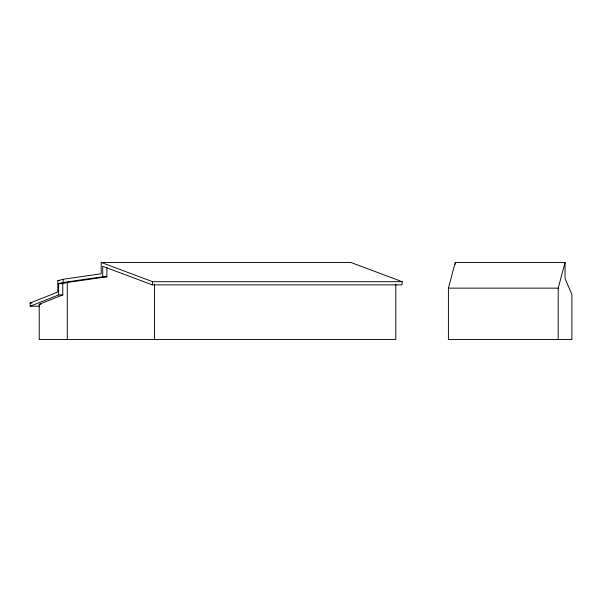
<?xml version="1.0" encoding="UTF-8"?>
<svg xmlns="http://www.w3.org/2000/svg" width="602" height="602" viewBox="0 0 602 602"><rect width="100%" height="100%" fill="white"/><g stroke="black" fill="none" stroke-linecap="round" stroke-linejoin="round"><path stroke-width="0.9" d="M101.204 262.442L350.8 262.442L402.211 281.698L401.94 284.866L152.344 284.866L152.622 281.698L101.204 262.442L101.204 273.775L63.142 279.26L57.792 280.652L57.792 292.023L30.1 303.032L30.19 306.222L39.559 306.222M448.415 288.147L455.262 262.442L565.052 262.442L565.052 278.508L571.9 294.574L571.9 339.558L448.415 339.558L448.415 288.147L558.204 288.147L565.052 262.442M30.19 306.222L58.642 294.912L62.781 294.912L62.781 283.647L67.281 282.481L106.885 276.777L106.885 267.16M395.807 284.121L395.807 339.558L39.228 339.558L39.228 304.281L62.781 294.912M58.642 294.912L58.642 283.647L63.142 282.481L102.739 276.777L106.885 276.777M39.228 304.281L41.109 304.251M57.792 280.652L59.666 280.652M152.622 281.698L402.211 281.698M58.642 283.647L62.781 283.647M30.1 303.032L31.974 303.032M152.344 284.866L102.739 266.287L102.739 276.777M558.204 288.147L558.204 339.558M455.262 262.442L455.262 264.233M154.503 284.121L154.503 339.558M67.281 282.481L67.281 339.558M63.142 279.26L63.142 282.481"/></g></svg>
